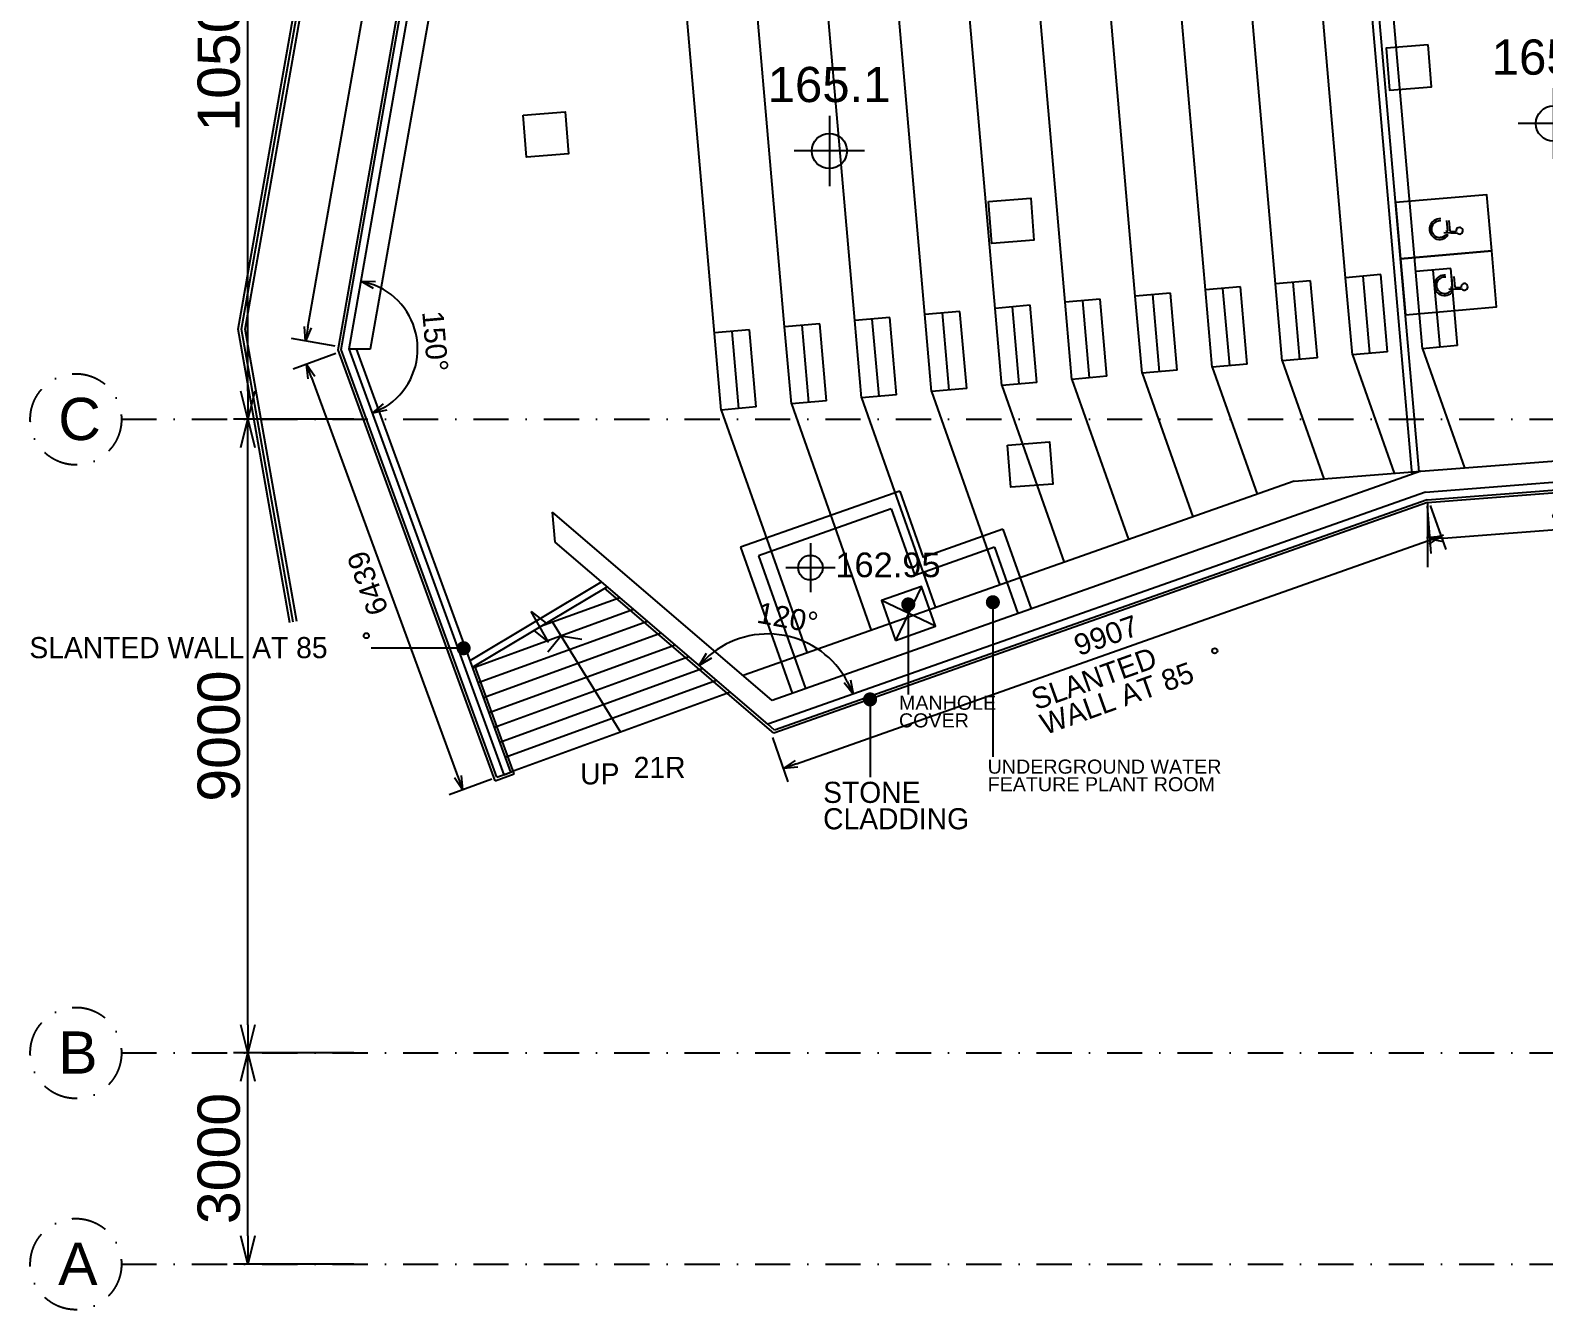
# Model space of a CAD drawing. Header units: millimetres. Extents: x 27940 to 139928, y 247 to 79491.
# Drawn here: x 53454 to 74954, y 13383 to 31557 of the extents above; entities that cross this region are included whole.
import ezdxf

# ---------------------------------------------------------------- set-up
doc = ezdxf.new("R2010")
doc.units = ezdxf.units.MM
doc.header["$LTSCALE"] = 1000
doc.linetypes.add('DASHDOT', pattern=[1, 0.5, -0.25, 0, -0.25])
doc.layers.get('0').update_dxf_attribs({"color": 8})
doc.layers.get('Defpoints').update_dxf_attribs({"color": 8})
for name, color, linetype in [('CLADDING', 8, 'Continuous'), ('DLN020__', 8, 'DASHDOT'), ('DLN030', 8, 'Continuous'), ('DLN030_1', 8, 'Continuous'), ('DLN032__', 8, 'Continuous'), ('DLN040__', 8, 'Continuous'), ('DLN041__', 8, 'Continuous'), ('DLN220__', 8, 'Continuous'), ('DLN240__', 8, 'Continuous'), ('DLN280__', 8, 'Continuous'), ('DLN314__', 8, 'Continuous'), ('LEVEL', 8, 'Continuous')]:
    doc.layers.add(name, color=color, linetype=linetype)
doc.styles.add('ROMANS', font='swissl.ttf')
doc.styles.get("Standard").update_dxf_attribs({"font": 'arial.ttf'})
doc.styles.add('SWIS721LT450', font='swissl.ttf')
doc.styles.add('SWIS721LT750', font='swissl.ttf')
doc.dimstyles.new('INTDIM', dxfattribs={"dimscale": 200, "dimtxt": 2.25, "dimasz": 1.5, "dimexe": 1, "dimexo": 0, "dimgap": 1, "dimtad": 1, "dimdec": 0, "dimrnd": 1, "dimzin": 1, "dimdsep": 46, "dimtxsty": 'SWIS721LT450', "dimcen": 1, "dimclrd": 256, "dimclre": 256, "dimclrt": 256, "dimaunit": 1, "dimadec": 3, "dimazin": 0, "dimtfac": 1, "dimtdec": 0, "dimtix": 1, "dimtmove": 2, "dimatfit": 0, "dimldrblk": 'DOT', "dimfxl": 1, "dimtolj": 1, "dimtzin": 0, "dimarcsym": 0})

# ---------------------------------------------------------------- blocks, each defined once
blk = doc.blocks.new('DIMARR')
for p, q in [((-1, 0.25), (0, 0)), ((-1, 0), (0, 0)), ((0, 0), (-1, -0.25))]:
    blk.add_line(p, q)
blk = doc.blocks.new('*D140')
at = {"layer": 'Defpoints', "color": 0, "transparency": 16777216}
for p in [(56543, 17031), (58252, 17031), (58252, 14031)]:
    blk.add_point(p, dxfattribs=at)
at = {"layer": 'DLN030_1', "lineweight": -2, "transparency": 16777216}
for p, q in [((58052, 17031), (56343, 17031)), ((56543, 14431), (56543, 16631)), ((58052, 14031), (56343, 14031))]:
    blk.add_line(p, q, dxfattribs=at)
at = {"layer": 'DLN030_1', "lineweight": -2, "transparency": 16777216, "xscale": 400, "yscale": 400, "zscale": 400}
for p, rotation in [((56543, 17031), 90), ((56543, 14031), 270)]:
    blk.add_blockref('DIMARR', p, dxfattribs=dict(at, rotation=rotation))
at = {"layer": 'DLN030_1', "transparency": 16777216, "insert": (56135, 15531), "char_height": 600, "attachment_point": 5, "rotation": 90, "style": 'SWIS721LT450'}
blk.add_mtext('\\A1;3000', dxfattribs=at)
blk = doc.blocks.new('_Dot')
at = {"color": 0, "linetype": 'ByBlock', "lineweight": -2}
blk.add_line((-0.5, 0), (-1, 0), dxfattribs=at)
at = {"color": 0, "linetype": 'ByBlock', "const_width": 0.5}
blk.add_lwpolyline([(-0.25, 0, 1), (0.25, 0, 1)], format="xyb", close=True, dxfattribs=at)
blk = doc.blocks.new('*D141')
at = {"layer": 'Defpoints', "color": 0, "transparency": 16777216}
for p in [(56543, 26031), (58252, 26031), (58252, 17031)]:
    blk.add_point(p, dxfattribs=at)
at = {"layer": 'DLN030_1', "lineweight": -2, "transparency": 16777216}
for p, q in [((58052, 26031), (56343, 26031)), ((56543, 17431), (56543, 25631)), ((58052, 17031), (56343, 17031))]:
    blk.add_line(p, q, dxfattribs=at)
at = {"layer": 'DLN030_1', "lineweight": -2, "transparency": 16777216, "xscale": 400, "yscale": 400, "zscale": 400}
for p, rotation in [((56543, 26031), 90), ((56543, 17031), 270)]:
    blk.add_blockref('DIMARR', p, dxfattribs=dict(at, rotation=rotation))
at = {"layer": 'DLN030_1', "transparency": 16777216, "insert": (56135, 21531), "char_height": 600, "attachment_point": 5, "rotation": 90, "style": 'SWIS721LT450'}
blk.add_mtext('\\A1;9000', dxfattribs=at)
blk = doc.blocks.new('*D142')
at = {"layer": 'Defpoints', "color": 0, "transparency": 16777216}
for p in [(56543, 36531), (58252, 36531), (58252, 26031)]:
    blk.add_point(p, dxfattribs=at)
at = {"layer": 'DLN030_1', "lineweight": -2, "transparency": 16777216}
for p, q in [((58052, 36531), (56343, 36531)), ((56543, 26431), (56543, 36131)), ((58052, 26031), (56343, 26031))]:
    blk.add_line(p, q, dxfattribs=at)
at = {"layer": 'DLN030_1', "lineweight": -2, "transparency": 16777216, "xscale": 400, "yscale": 400, "zscale": 400}
for p, rotation in [((56543, 36531), 90), ((56543, 26031), 270)]:
    blk.add_blockref('DIMARR', p, dxfattribs=dict(at, rotation=rotation))
at = {"layer": 'DLN030_1', "transparency": 16777216, "insert": (56135, 31281), "char_height": 600, "attachment_point": 5, "rotation": 90, "style": 'SWIS721LT450'}
blk.add_mtext('\\A1;10500', dxfattribs=at)
blk = doc.blocks.new('ELEX')
at = {"layer": 'DLN032__'}
for p, q in [((0, 0.5), (0, -0.5)), ((0.5, 0), (-0.5, 0))]:
    blk.add_line(p, q, dxfattribs=at)
blk.add_circle((0, 0), 0.25, dxfattribs=at)
at = {"layer": 'DLN032__', "style": 'ROMANS'}
blk.add_attdef('ELEX', (0.257, 0.354), '', height=0.5, dxfattribs=at)
blk = doc.blocks.new('*D76')
at = {"layer": 'Defpoints', "color": 0, "transparency": 16777216}
for p in [(59655, 40144), (60275, 40035), (57983, 27033)]:
    blk.add_point(p, dxfattribs=at)
at = {"layer": 'DLN030', "lineweight": -2, "transparency": 16777216}
for p, q in [((60078, 40069), (59458, 40179)), ((57397, 27340), (59620, 39947)), ((57786, 27068), (57165, 27178))]:
    blk.add_line(p, q, dxfattribs=at)
at = {"layer": 'DLN030', "lineweight": -2, "transparency": 16777216, "xscale": 200, "yscale": 200, "zscale": 200}
for p, rotation in [((59655, 40144), 79.9999999999994), ((57362, 27143), 259.9999999999994)]:
    blk.add_blockref('DIMARR', p, dxfattribs=dict(at, rotation=rotation))
at = {"layer": 'DLN030', "transparency": 16777216, "insert": (58258, 33688), "char_height": 300, "attachment_point": 5, "rotation": 80, "style": 'SWIS721LT450'}
blk.add_mtext('\\A1;13202', dxfattribs=at)
blk = doc.blocks.new('*D77')
at = {"layer": 'Defpoints', "color": 0, "transparency": 16777216}
for p in [(57983, 27033), (60199, 20988), (59595, 20767)]:
    blk.add_point(p, dxfattribs=at)
at = {"layer": 'DLN030', "lineweight": -2, "transparency": 16777216}
for p, q in [((57795, 26965), (57191, 26743)), ((57447, 26624), (59526, 20954)), ((60011, 20919), (59407, 20698))]:
    blk.add_line(p, q, dxfattribs=at)
at = {"layer": 'DLN030', "lineweight": -2, "transparency": 16777216, "xscale": 200, "yscale": 200, "zscale": 200}
for p, rotation in [((57379, 26812), 110.1334799124871), ((59595, 20767), 290.1334799124871)]:
    blk.add_blockref('DIMARR', p, dxfattribs=dict(at, rotation=rotation))
at = {"layer": 'DLN030', "transparency": 16777216, "insert": (58248, 23702), "char_height": 300, "attachment_point": 5, "rotation": 110.1335, "style": 'SWIS721LT450'}
blk.add_mtext('\\A1;6439', dxfattribs=at)
blk = doc.blocks.new('*D78')
at = {"layer": 'Defpoints', "color": 0, "transparency": 16777216}
for p in [(73273, 24996), (73494, 24369), (63931, 21698)]:
    blk.add_point(p, dxfattribs=at)
at = {"layer": 'DLN030', "lineweight": -2, "transparency": 16777216}
for p, q in [((73339, 24807), (73561, 24181)), ((64340, 21138), (73305, 24303)), ((63997, 21510), (64218, 20883))]:
    blk.add_line(p, q, dxfattribs=at)
at = {"layer": 'DLN030', "lineweight": -2, "transparency": 16777216, "xscale": 200, "yscale": 200, "zscale": 200}
for p, rotation in [((73494, 24369), 19.44197970731473), ((64152, 21072), 199.4419797073147)]:
    blk.add_blockref('DIMARR', p, dxfattribs=dict(at, rotation=rotation))
at = {"layer": 'DLN030', "transparency": 16777216, "insert": (68738, 22960), "char_height": 300, "attachment_point": 5, "rotation": 19.442, "style": 'SWIS721LT450'}
blk.add_mtext('\\A1;9907', dxfattribs=at)
blk = doc.blocks.new('*D79')
at = {"layer": 'Defpoints', "color": 0, "transparency": 16777216}
for p in [(77695, 25339), (73280, 24997), (77747, 24669)]:
    blk.add_point(p, dxfattribs=at)
at = {"layer": 'DLN030', "lineweight": -2, "transparency": 16777216}
for p, q in [((77710, 25140), (77763, 24469)), ((73296, 24797), (73348, 24126)), ((73532, 24341), (77548, 24653))]:
    blk.add_line(p, q, dxfattribs=at)
at = {"layer": 'DLN030', "lineweight": -2, "transparency": 16777216, "xscale": 200, "yscale": 200, "zscale": 200}
for p, rotation in [((77747, 24669), 4.441979707316372), ((73333, 24326), 184.4419797073164)]:
    blk.add_blockref('DIMARR', p, dxfattribs=dict(at, rotation=rotation))
at = {"layer": 'DLN030', "transparency": 16777216, "insert": (75520, 24750), "char_height": 300, "attachment_point": 5, "rotation": 4.442, "style": 'SWIS721LT450'}
blk.add_mtext('\\A1;4428', dxfattribs=at)
blk = doc.blocks.new('*D80')
at = {"layer": 'Defpoints', "color": 0, "transparency": 16777216}
for p in [(73273, 24996), (60909, 24284), (64584, 22804), (63931, 21698), (63931, 21698)]:
    blk.add_point(p, dxfattribs=at)
at = {"layer": 'DLN030', "lineweight": -2, "transparency": 16777216}
blk.add_arc((63931, 21698), 1284, 28.3722, 130.5117, dxfattribs=at)
at = {"layer": 'DLN030', "lineweight": -2, "transparency": 16777216, "xscale": 200, "yscale": 200, "zscale": 200}
for p, rotation in [((62955, 22533), 224.9768577318351), ((65142, 22126), 293.9071016827951)]:
    blk.add_blockref('DIMARR', p, dxfattribs=dict(at, rotation=rotation))
at = {"layer": 'DLN030', "transparency": 16777216, "insert": (64213, 23211), "char_height": 300, "attachment_point": 5, "rotation": 349.442, "style": 'SWIS721LT450'}
blk.add_mtext('\\A1;120°', dxfattribs=at)
blk = doc.blocks.new('*D81')
at = {"layer": 'Defpoints', "color": 0, "transparency": 16777216}
for p in [(60275, 40035), (57983, 27033), (57983, 27033), (58898, 26700), (60185, 20983)]:
    blk.add_point(p, dxfattribs=at)
at = {"layer": 'DLN030', "lineweight": -2, "transparency": 16777216}
blk.add_arc((57983, 27033), 974, 301.7873, 68.2127, dxfattribs=at)
at = {"layer": 'DLN030', "lineweight": -2, "transparency": 16777216, "xscale": 200, "yscale": 200, "zscale": 200}
for p, rotation in [((58152, 27993), 164.1063409790501), ((58316, 26118), 205.8936590209495)]:
    blk.add_blockref('DIMARR', p, dxfattribs=dict(at, rotation=rotation))
at = {"layer": 'DLN030', "transparency": 16777216, "insert": (59206, 27140), "char_height": 300, "attachment_point": 5, "rotation": 275, "style": 'SWIS721LT450'}
blk.add_mtext('\\A1;150°', dxfattribs=at)
blk = doc.blocks.new('*D82')
at = {"layer": 'Defpoints', "color": 0, "transparency": 16777216}
for p in [(60275, 40035), (60275, 40035), (63986, 39380), (60733, 38777), (57983, 27033)]:
    blk.add_point(p, dxfattribs=at)
at = {"layer": 'DLN030', "lineweight": -2, "transparency": 16777216}
blk.add_arc((60275, 40035), 1339, 268.5686, 341.4314, dxfattribs=at)
at = {"layer": 'DLN030', "lineweight": -2, "transparency": 16777216, "xscale": 200, "yscale": 200, "zscale": 200}
for p, rotation in [((61594, 39802), 75.7156995913622), ((60043, 38716), 174.2843004086364)]:
    blk.add_blockref('DIMARR', p, dxfattribs=dict(at, rotation=rotation))
at = {"layer": 'DLN030', "transparency": 16777216, "insert": (60897, 39146), "char_height": 300, "attachment_point": 5, "rotation": 35, "style": 'SWIS721LT450'}
blk.add_mtext('\\A1;90°', dxfattribs=at)

msp = doc.modelspace()

# ---------------------------------------------------------------- linework, layer by layer
at = {"layer": 'CLADDING'}
for p, q in [((57828.2, 27019.9), (60153.7, 40208.4)), ((57869.4, 27023.5), (60186.1, 40162)), ((60057.8, 20894.2), (57828.2, 27019.9)), ((60081.7, 20945.4), (57869.4, 27023.5)), ((73295.8, 24887.4), (78436, 25286.7)), ((73304.2, 24847.9), (78478.9, 25249.9)), ((73304.2, 24847.9), (64018.6, 21570.3)), ((73295.8, 24887.4), (64027.1, 21615.7)), ((73304.2, 24847.9), (73304.2, 23929.8)), ((64018.6, 21570.3), (61612, 23629.9)), ((60330.3, 20993.4), (59770.7, 22530.8)), ((64027.1, 21615.7), (63930.6, 21698.3)), ((60057.8, 20894.2), (60330.3, 20993.4)), ((60081.7, 20945.4), (60316.6, 21030.9))]:
    msp.add_line(p, q, dxfattribs=at)
at = {"layer": 'DLN020__'}
for p, q in [((54749.4, 26030.7), (107795, 26030.7)), ((54749.4, 17030.7), (107795, 17030.7)), ((54749.4, 14030.7), (107795, 14030.7))]:
    msp.add_line(p, q, dxfattribs=at)
for centre in [(54101.8, 26030.7), (54101.8, 17030.7), (54101.8, 14030.7)]:
    msp.add_circle(centre, 647.6, dxfattribs=at)
at = {"layer": 'DLN040__'}
for centre in [(58227.8, 22957.2), (70281.2, 22742.5)]:
    msp.add_circle(centre, 36.7, dxfattribs=at)
at = {"layer": 'DLN220__'}
for p, q in [((73087.2, 25248.5), (72108.8, 36432)), ((73184.6, 25282.9), (72199.4, 36543)), ((73232.1, 27033.7), (72517.5, 35202.5)), ((63270.2, 26162.1), (62555.5, 34330.9)), ((72140.1, 28042.3), (71617.1, 34019.5)), ((69151.5, 27780.9), (68628.6, 33758)), ((70147.7, 27868), (69624.8, 33845.2)), ((71143.9, 27955.2), (70621, 33932.3)), ((67159.1, 27606.5), (66636.2, 33583.7)), ((68155.3, 27693.7), (67632.4, 33670.9)), ((65166.7, 27432.2), (64643.8, 33409.4)), ((66162.9, 27519.4), (65640, 33496.6)), ((64170.5, 27345.1), (63647.6, 33322.2)), ((73634.4, 28173.1), (73136.3, 28129.5)), ((73730.2, 27077.2), (73634.4, 28173.1)), ((71642, 27998.7), (71143.9, 27955.2)), ((71239.8, 26859.3), (71143.9, 27955.2)), ((71488.8, 26881.1), (71392.9, 27977)), ((71737.9, 26902.9), (71642, 27998.7)), ((72638.2, 28085.9), (72140.1, 28042.3)), ((72236, 26946.5), (72140.1, 28042.3)), ((72485, 26968.3), (72389.1, 28064.1)), ((72734.1, 26990.1), (72638.2, 28085.9)), ((73481.2, 27055.5), (73385.3, 28151.3)), ((68653.4, 27737.3), (68155.3, 27693.7)), ((68749.3, 26641.5), (68653.4, 27737.3)), ((69649.6, 27824.4), (69151.5, 27780.9)), ((69247.4, 26685), (69151.5, 27780.9)), ((69496.4, 26706.8), (69400.5, 27802.6)), ((69745.5, 26728.6), (69649.6, 27824.4)), ((70645.8, 27911.6), (70147.7, 27868)), ((70243.6, 26772.2), (70147.7, 27868)), ((70492.6, 26794), (70396.7, 27889.8)), ((70741.7, 26815.8), (70645.8, 27911.6)), ((66661, 27563), (66162.9, 27519.4)), ((66507.8, 26445.4), (66412, 27541.2)), ((66756.9, 26467.1), (66661, 27563)), ((67657.2, 27650.1), (67159.1, 27606.5)), ((67255, 26510.7), (67159.1, 27606.5)), ((67504, 26532.5), (67408.2, 27628.3)), ((67753.1, 26554.3), (67657.2, 27650.1)), ((68251.2, 26597.9), (68155.3, 27693.7)), ((68500.2, 26619.7), (68404.4, 27715.5)), ((64668.6, 27388.7), (64170.5, 27345.1)), ((64266.4, 26249.3), (64170.5, 27345.1)), ((64515.4, 26271), (64419.6, 27366.9)), ((64764.5, 26292.8), (64668.6, 27388.7)), ((65664.8, 27475.8), (65166.7, 27432.2)), ((65262.6, 26336.4), (65166.7, 27432.2)), ((65511.6, 26358.2), (65415.8, 27454)), ((65760.7, 26380), (65664.8, 27475.8)), ((66258.8, 26423.6), (66162.9, 27519.4)), ((63672.4, 27301.5), (63174.3, 27257.9)), ((63519.3, 26183.9), (63423.4, 27279.7)), ((63768.3, 26205.7), (63672.4, 27301.5)), ((71737.9, 26902.9), (71239.8, 26859.3)), ((72734.1, 26990.1), (72236, 26946.5)), ((72236, 26946.5), (72829.7, 25264.3)), ((73730.2, 27077.2), (73232.1, 27033.7)), ((73232.1, 27033.7), (73829.2, 25342)), ((69745.5, 26728.6), (69247.4, 26685)), ((69247.4, 26685), (69967.8, 24643.8)), ((70741.7, 26815.8), (70243.6, 26772.2)), ((70243.6, 26772.2), (70881, 24966.1)), ((71239.8, 26859.3), (71830.1, 25186.7)), ((66756.9, 26467.1), (66258.8, 26423.6)), ((67753.1, 26554.3), (67255, 26510.7)), ((67255, 26510.7), (68141.4, 23999.1)), ((68749.3, 26641.5), (68251.2, 26597.9)), ((68251.2, 26597.9), (69054.6, 24321.4)), ((64764.5, 26292.8), (64266.4, 26249.3)), ((64266.4, 26249.3), (65401.9, 23032.1)), ((65760.7, 26380), (65262.6, 26336.4)), ((65262.6, 26336.4), (66315, 23354.4)), ((66258.8, 26423.6), (67228.2, 23676.7)), ((63768.3, 26205.7), (63270.2, 26162.1)), ((63270.2, 26162.1), (64488.7, 22709.7)), ((71407.4, 25151.9), (73210.3, 25292)), ((71407.4, 25151.9), (63583.5, 22390.2)), ((59700.9, 22605.6), (61569.3, 23720.9)), ((59735.7, 22510), (61649.5, 23652.2)), ((66113.7, 23656.1), (65747.6, 22890.6)), ((66313.4, 23090.3), (65547.9, 23456.4))]:
    msp.add_line(p, q, dxfattribs=at)
at = {"layer": 'DLN220__', "ltscale": 0.1}
for p, q in [((73590.4, 28705.2), (73578.7, 28854.7)), ((73607.6, 28857), (73619.5, 28703.9)), ((73732.4, 28670.1), (73534.3, 28678.6)), ((73594.5, 28647), (73557.9, 28648.6)), ((73561.2, 28706.4), (73590.4, 28705.2)), ((73619.5, 28703.9), (73712, 28700)), ((73660.1, 27908.2), (73648.5, 28057.8)), ((73677.3, 28060), (73689.2, 27907)), ((73802.2, 27873.1), (73604.1, 27881.6)), ((73664.2, 27850.1), (73627.6, 27851.6)), ((73630.9, 27909.5), (73660.1, 27908.2)), ((73689.2, 27907), (73781.8, 27903))]:
    msp.add_line(p, q, dxfattribs=at)
at = {"layer": 'DLN220__'}
for points in [[(72919.6, 28311.1), (74214.7, 28424.4), (74145, 29221.3), (72849.9, 29108)], [(72989.3, 27514.1), (74284.4, 27627.4), (74214.7, 28424.4), (72919.6, 28311.1)], [(65747.6, 22890.6), (66313.4, 23090.3), (66113.7, 23656.1), (65547.9, 23456.4)]]:
    msp.add_lwpolyline(points, close=True, dxfattribs=at)
at = {"layer": 'DLN220__', "ltscale": 0.1}
for centre, radius, start, end in [((73476.1, 28731.7), 145.6, 84.55719, 324.42565), ((73476.1, 28731.7), 116.6, 82.06815, 314.54369), ((73758, 28709.4), 46.9, 237.03471, 191.66685), ((73545.8, 27934.8), 145.6, 84.55719, 324.42565), ((73545.8, 27934.8), 116.6, 82.06815, 314.54369), ((73827.7, 27912.5), 46.9, 237.03471, 191.66685)]:
    msp.add_arc(centre, radius, start, end, dxfattribs=at)
at = {"layer": 'DLN240__'}
for p, q in [((61829, 23496.9), (60702.1, 23086.8)), ((62025.3, 23328.9), (59740.3, 22497.3)), ((60817, 22865.1), (60571.8, 23299.3)), ((60571.8, 23299.3), (60781.7, 23134.3)), ((62221.5, 23160.9), (59817.3, 22285.9)), ((60607.1, 23030.1), (60817, 22865.1)), ((60874.5, 23149.5), (61838.2, 21584.8)), ((62417.8, 22992.9), (59894.2, 22074.4)), ((62614.1, 22824.9), (59971.2, 21863)), ((60995, 22953.9), (60806, 22722.8)), ((60995, 22953.9), (61290.2, 22910)), ((62810.4, 22656.9), (60048.2, 21651.6)), ((63006.7, 22488.9), (60125.1, 21440.1)), ((63203, 22321), (60202.1, 21228.7)), ((63399.3, 22153), (60277.2, 21016.6))]:
    msp.add_line(p, q, dxfattribs=at)
at = {"layer": 'DLN280__'}
for p, q in [((57982.9, 27033.4), (60275.3, 40034.6)), ((58287.5, 27033.4), (60518.7, 39687.1)), ((60185.1, 20983.1), (57982.9, 27033.4)), ((57982.9, 27033.4), (58287.5, 27033.4)), ((60279, 21017.3), (58089.3, 27033.4)), ((73210.3, 25292), (78444.1, 25698.5)), ((73272.9, 24995.9), (78467.3, 25399.4)), ((73210.3, 25292), (63994.1, 22038.8)), ((65807.8, 25012.1), (63544.7, 24213.2)), ((73272.9, 24995.9), (63930.6, 21698.3)), ((65807.8, 25012.1), (66140.7, 24069.1)), ((65685.8, 24756.9), (63799.8, 24091.2)), ((65685.8, 24756.9), (66018.7, 23813.9)), ((60909.4, 24283.9), (60872.1, 24710.7)), ((63994.1, 22038.8), (60872.1, 24710.7)), ((67272.3, 24468.5), (66140.7, 24069.1)), ((67272.3, 24468.5), (67671.7, 23336.9)), ((63930.6, 21698.3), (60909.4, 24283.9)), ((63544.7, 24213.2), (64277, 22138.7)), ((63799.8, 24091.2), (64465.5, 22205.2)), ((67150.2, 24213.4), (66018.7, 23813.9)), ((67150.2, 24213.4), (67483.1, 23270.4)), ((60185.1, 20983.1), (60279, 21017.3))]:
    msp.add_line(p, q, dxfattribs=at)
at = {"layer": 'DLN280__', "ltscale": 0.5}
msp.add_lwpolyline([(73313.9, 31350.3), (72715.7, 31303.9), (72762.2, 30705.7), (73360.4, 30752.1)], close=True, dxfattribs=at)
at = {"layer": 'DLN280__'}
for points in [[(60455.3, 30351.4), (61053.5, 30397.9), (61100, 29799.7), (60501.8, 29753.2)], [(67067.5, 29125.2), (67665.7, 29171.6), (67712.2, 28573.4), (67114, 28527)], [(67336.5, 25662.9), (67934.7, 25709.4), (67981.1, 25111.2), (67382.9, 25064.7)]]:
    msp.add_lwpolyline(points, close=True, dxfattribs=at)
at = {"layer": 'DLN314__'}
for p, q in [((56405.2, 27311.1), (59001.6, 42036.2)), ((56455.9, 27311.1), (59042.2, 41978.3)), ((56506.7, 27311.1), (59082.7, 41920.4)), ((57140.4, 23141.3), (56405.2, 27311.1)), ((57189.7, 23150), (56455.9, 27311.1)), ((57238.9, 23158.7), (56506.7, 27311.1))]:
    msp.add_line(p, q, dxfattribs=at)

# ---------------------------------------------------------------- block references
at = {"layer": 'DLN032__'}
ref = msp.add_blockref('ELEX', (75092.4, 30232.1), dxfattribs=dict(at, xscale=1000, yscale=1000, zscale=1000))
ref.add_attrib('ELEX', '165.1', (74214.4, 30925.9), dxfattribs={"layer": 'LEVEL', "height": 500, "style": 'ROMANS'})
ref = msp.add_blockref('ELEX', (64806.7, 29842.7), dxfattribs=dict(at, xscale=1000, yscale=1000, zscale=1000))
ref.add_attrib('ELEX', '165.1', (63928.6, 30536.5), dxfattribs={"layer": 'LEVEL', "height": 500, "style": 'ROMANS'})
ref = msp.add_blockref('ELEX', (64537, 23923.3), dxfattribs=dict(at, xscale=700, yscale=700, zscale=700))
ref.add_attrib('ELEX', '162.95', (64890.9, 23788.3), dxfattribs={"layer": 'LEVEL', "height": 350, "style": 'ROMANS'})

# ---------------------------------------------------------------- texts
at = {"layer": 'DLN020__', "char_height": 600, "width": 17069.008, "attachment_point": 1}
for s, insert in [('C', (53850.9, 26336)), ('B', (53850.9, 17336)), ('A', (53850.9, 14336))]:
    msp.add_mtext(s, dxfattribs=dict(at, insert=insert))
at = {"layer": 'DLN040__', "char_height": 300, "attachment_point": 1, "style": 'SWIS721LT750'}
for s, insert, width in [('{\\fUnivers|b0|i0|c0|p34;SLANTED WALL AT 85}', (53441.6, 22937.7), 8492.941), ('{\\fUnivers|b0|i0|c0|p34;UP}', (61266.5, 21145), 2344.012), ('{\\fUnivers|b0|i0|c0|p34;21R}', (62026.6, 21236.2), 2344)]:
    msp.add_mtext(s, dxfattribs=dict(at, insert=insert, width=width))
at = {"layer": 'DLN040__', "insert": (67642.8, 22179.6), "char_height": 300, "width": 2960.273, "attachment_point": 1, "rotation": 19.68566, "line_spacing_factor": 0.75, "style": 'SWIS721LT750'}
msp.add_mtext('{\\fUnivers|b0|i0|c0|p34;SLANTED WALL AT 85}', dxfattribs=at)
at = {"layer": 'DLN040__', "insert": (64717.5, 20881.9), "char_height": 300, "width": 1887.799, "attachment_point": 1, "line_spacing_factor": 0.75, "style": 'SWIS721LT750'}
msp.add_mtext('{\\fUnivers|b0|i0|c0|p34;STONE CLADDING}', dxfattribs=at)
at = {"layer": 'DLN041__', "char_height": 200, "attachment_point": 7, "line_spacing_factor": 0.75, "style": 'SWIS721LT750'}
for s, insert, width in [('MANHOLE COVER', (65794.5, 21651.6), 1198.806), ('UNDERGROUND WATER FEATURE PLANT ROOM', (67054.4, 20744.5), 3438.1)]:
    msp.add_mtext(s, dxfattribs=dict(at, insert=insert, width=width))

# ---------------------------------------------------------------- dimensions: what is measured, and where the dimension line sits
at = {"layer": 'DLN030'}
for p1, p2, distance, picture, middle in [((57982.9, 27033.4), (60275.3, 40034.6), 630.1, '*D76', (58258.2, 33687.6)), ((57982.9, 27033.4), (60199.1, 20988.2), -643.6, '*D77', (58248.1, 23701.8)), ((73280.5, 24996.5), (77695, 25339.4), -672.9, '*D79', (75520.2, 24750.5)), ((63930.6, 21698.3), (73272.9, 24995.9), -664.4, '*D78', (68738.3, 22960.2))]:
    dim = msp.add_aligned_dim(p1=p1, p2=p2, distance=distance, dimstyle='INTDIM', override={"dimscale": 1, "dimtxt": 300, "dimasz": 200, "dimexe": 200, "dimexo": 200, "dimgap": 100, "dimrnd": 0, "dimzin": 0, "dimblk": 'DIMARR', "dimcen": 200, "dimclrt": 256, "dimadec": 4}, dxfattribs=at)
    dim.commit()
    dim.dimension.update_dxf_attribs({"geometry": picture, "text_midpoint": middle})
for base, line1, line2, picture, middle in [((58898, 26700.4), ((60185.1, 20983.1), (57982.9, 27033.4)), ((57982.9, 27033.4), (60275.3, 40034.6)), '*D81', (59206.3, 27140.5)), ((60733.2, 38776.8), ((63986.1, 39380.3), (60275.3, 40034.6)), ((57982.9, 27033.4), (60275.3, 40034.6)), '*D82', (60897.3, 39146.3)), ((64583.6, 22804.4), ((73272.9, 24995.9), (63930.6, 21698.3)), ((63930.6, 21698.3), (60909.4, 24283.9)), '*D80', (64212.5, 23210.9))]:
    dim = msp.add_angular_dim_2l(base=base, line1=line1, line2=line2, dimstyle='INTDIM', override={"dimscale": 1, "dimtxt": 300, "dimasz": 200, "dimexe": 200, "dimexo": 200, "dimgap": 100, "dimrnd": 0, "dimzin": 0, "dimblk": 'DIMARR', "dimcen": 200, "dimclrt": 256, "dimadec": 0}, dxfattribs=at)
    dim.commit()
    dim.dimension.update_dxf_attribs({"geometry": picture, "text_midpoint": middle})
at = {"layer": 'DLN030_1'}
for base, p1, p2, picture, middle in [((56543.4, 36530.7), (58251.6, 26030.7), (58251.6, 36530.7), '*D142', (56135, 31280.7)), ((56543.4, 26030.7), (58251.6, 17030.7), (58251.6, 26030.7), '*D141', (56135, 21530.7)), ((56543.4, 17030.7), (58251.6, 14030.7), (58251.6, 17030.7), '*D140', (56135, 15530.7))]:
    dim = msp.add_linear_dim(base=base, p1=p1, p2=p2, angle=90, dimstyle='INTDIM', override={"dimscale": 1, "dimtxt": 600, "dimasz": 400, "dimexe": 200, "dimexo": 200, "dimgap": 100, "dimrnd": 0, "dimzin": 0, "dimblk": 'DIMARR', "dimcen": 200, "dimclrt": 256}, dxfattribs=at)
    dim.commit()
    dim.dimension.update_dxf_attribs({"geometry": picture, "text_midpoint": middle})

# ---------------------------------------------------------------- leaders
at = {"layer": 'DLN040__'}
for points in [[(65926.5, 23401.3), (65926.5, 22122.6)], [(67128.5, 23432.3), (67128.5, 21236.3)]]:
    msp.add_leader(points, dimstyle='INTDIM', override={"dimscale": 1, "dimtxt": 300, "dimasz": 200, "dimexe": 200, "dimexo": 200, "dimgap": 100, "dimrnd": 0, "dimzin": 0, "dimcen": 200, "dimclrt": 256}, dxfattribs=at)
at = {"layer": 'DLN041__'}
for points in [[(59610.3, 22779), (58297.7, 22779)], [(65384.2, 22052.3), (65384.2, 20945.9)]]:
    msp.add_leader(points, dimstyle='INTDIM', override={"dimscale": 1, "dimtxt": 300, "dimasz": 200, "dimexe": 200, "dimexo": 200, "dimgap": 100, "dimtad": 0, "dimrnd": 0, "dimzin": 0, "dimcen": 300, "dimclrt": 256, "dimadec": 4}, dxfattribs=at)

doc.saveas('drawing.dxf')
